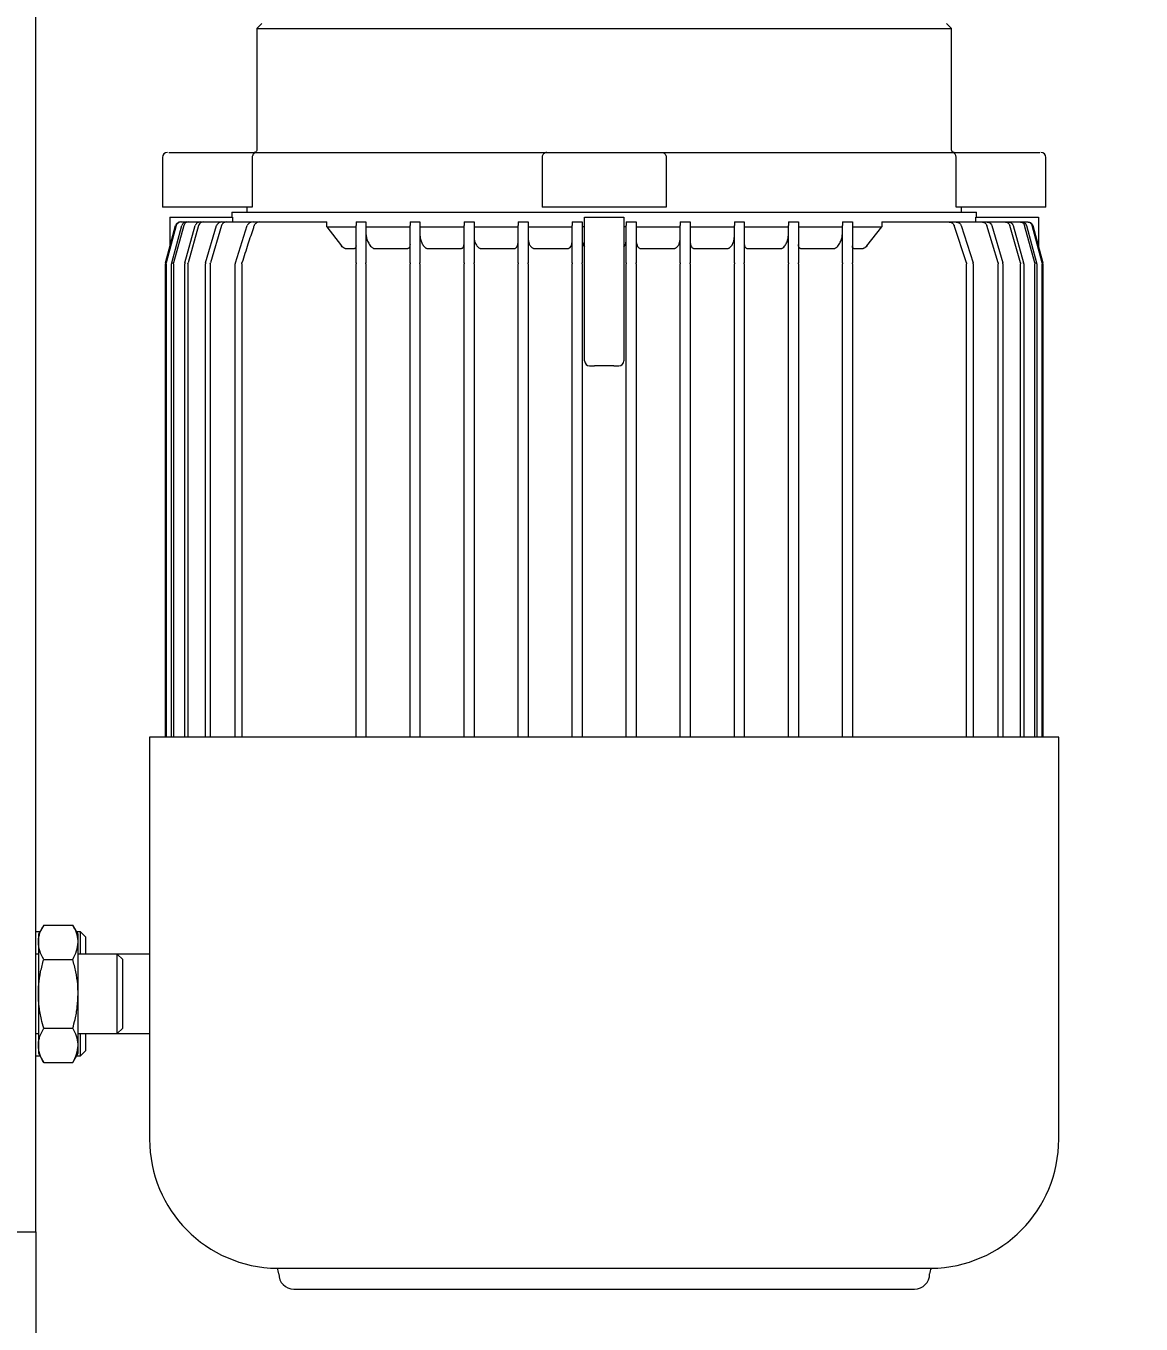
# Model space of a CAD drawing. Header units: inches. Extents: x -605 to 2991212, y -2872845 to 0.
# Drawn here: x 2408305.7 to 2408530.4, y -2719021.3 to -2718759.8 of the extents above; entities that cross this region are included whole.
import ezdxf

# ---------------------------------------------------------------- set-up
doc = ezdxf.new("R2010")
doc.units = ezdxf.units.IN
doc.header["$LTSCALE"] = 600
doc.header["$MEASUREMENT"] = 0
doc.layers.add('DIM', color=251, linetype='Continuous', lineweight=0)
doc.layers.add('PV_STEEL LINE', color=7, linetype='Continuous', lineweight=0)
doc.styles.add('DIM', font='geniso.shx', dxfattribs={"width": 0.85})
doc.dimstyles.new('ST-100', dxfattribs={"dimscale": 100, "dimtxt": 2.5, "dimasz": 2, "dimexe": 0.18, "dimexo": 0.0625, "dimgap": 0.2, "dimtad": 0, "dimdec": 0, "dimzin": 0, "dimdsep": 46, "dimtxsty": 'DIM', "dimblk": 'OPEN90', "dimcen": 0.09, "dimclrd": 256, "dimclrt": 7, "dimadec": 0, "dimazin": 0, "dimtfac": 1, "dimtdec": 0, "dimtofl": 0, "dimtmove": 0, "dimatfit": 3, "dimldrblk": 'OPEN90', "dimfxl": 1, "dimtolj": 1, "dimtzin": 0, "dimlwd": -1, "dimarcsym": 0})

# ---------------------------------------------------------------- blocks, each defined once
blk = doc.blocks.new('*U1330')
at = {"color": 7, "linetype": 'Continuous', "lineweight": 15}
for p, q in [((688534.58, -228079.88), (688534.58, -227656.58)), ((688580.08, -227836.36), (688579.08, -227837.36)), ((688579.08, -227837.36), (688579.08, -227861.86)), ((688579.08, -227837.36), (688719.08, -227837.36)), ((688719.08, -227837.36), (688718.08, -227836.36)), ((688719.08, -227861.86), (688719.08, -227837.36)), ((688560.08, -227863.36), (688560.08, -227873.36)), ((688564.98, -227862.36), (688579.03, -227862.36)), ((688578.18, -227863.36), (688578.18, -227873.36)), ((688636.58, -227863.36), (688636.58, -227873.36)), ((688637.51, -227862.36), (688638.74, -227862.36)), ((688659.43, -227862.36), (688660.66, -227862.36)), ((688661.58, -227863.36), (688661.58, -227873.36)), ((688719.14, -227862.36), (688733.19, -227862.36)), ((688719.99, -227873.36), (688719.99, -227863.36)), ((688738.08, -227873.36), (688738.08, -227863.36)), ((688560.34, -227873.36), (688560.08, -227873.36)), ((688564.89, -227873.36), (688560.34, -227873.36)), ((688578.18, -227873.36), (688564.89, -227873.36)), ((688577.08, -227873.36), (688577.08, -227874.36)), ((688637.75, -227873.36), (688636.58, -227873.36)), ((688642.35, -227873.36), (688637.75, -227873.36)), ((688655.82, -227873.36), (688642.35, -227873.36)), ((688660.42, -227873.36), (688655.82, -227873.36)), ((688661.58, -227873.36), (688660.42, -227873.36)), ((688733.28, -227873.36), (688719.99, -227873.36)), ((688721.08, -227874.36), (688721.08, -227873.36)), ((688737.83, -227873.36), (688733.28, -227873.36)), ((688738.08, -227873.36), (688737.83, -227873.36)), ((688561.58, -227875.36), (688561.58, -227881.38)), ((688563.58, -227875.36), (688574.19, -227875.36)), ((688563.83, -227876.36), (688564.84, -227876.36)), ((688564.97, -227876.36), (688565.36, -227876.36)), ((688565.36, -227876.36), (688567.57, -227876.36)), ((688568.38, -227876.36), (688571.92, -227876.36)), ((688573.05, -227876.36), (688578.19, -227876.36)), ((688574.08, -227874.36), (688574.08, -227875.36)), ((688574.08, -227874.36), (688649.08, -227874.36)), ((688574.19, -227875.36), (688574.19, -227876.36)), ((688579.73, -227876.36), (688593.18, -227876.36)), ((688593.18, -227877.36), (688593.18, -227876.36)), ((688631.75, -227876.36), (688633.75, -227876.36)), ((688642.64, -227876.36), (688644.64, -227876.36)), ((688645.14, -227888.54), (688645.14, -227875.36)), ((688647.14, -227875.36), (688651.03, -227875.36)), ((688649.08, -227874.36), (688724.08, -227874.36)), ((688653.03, -227875.36), (688653.03, -227888.54)), ((688653.53, -227876.36), (688655.53, -227876.36)), ((688704.99, -227876.36), (688704.99, -227877.36)), ((688704.99, -227876.36), (688718.44, -227876.36)), ((688719.97, -227876.36), (688725.11, -227876.36)), ((688723.98, -227876.36), (688723.98, -227875.36)), ((688723.98, -227875.36), (688734.58, -227875.36)), ((688724.08, -227875.36), (688724.08, -227874.36)), ((688726.25, -227876.36), (688729.79, -227876.36)), ((688729.79, -227876.36), (688730.46, -227876.36)), ((688730.6, -227876.36), (688732.81, -227876.36)), ((688732.81, -227876.36), (688733.2, -227876.36)), ((688733.33, -227876.36), (688734.34, -227876.36)), ((688736.58, -227875.36), (688736.58, -227881.38)), ((688560.73, -227884.57), (688562.73, -227877.1)), ((688562.86, -227877.1), (688560.85, -227884.57)), ((688561.96, -227884.57), (688563.99, -227877.1)), ((688564.37, -227877.1), (688562.33, -227884.57)), ((688564.59, -227884.57), (688566.69, -227877.1)), ((688567.35, -227877.1), (688565.24, -227884.57)), ((688568.78, -227884.57), (688570.99, -227877.1)), ((688571.97, -227877.1), (688569.73, -227884.57)), ((688574.77, -227884.57), (688577.17, -227877.1)), ((688593.18, -227877.36), (688599.08, -227877.36)), ((688593.18, -227877.36), (688596.16, -227881.16)), ((688599.08, -227884.57), (688599.08, -227877.1)), ((688601.08, -227877.1), (688601.08, -227884.57)), ((688601.08, -227877.36), (688609.97, -227877.36)), ((688609.97, -227884.57), (688609.97, -227877.1)), ((688611.97, -227877.1), (688611.97, -227884.57)), ((688611.97, -227877.36), (688620.86, -227877.36)), ((688620.86, -227884.57), (688620.86, -227877.1)), ((688622.86, -227877.1), (688622.86, -227884.57)), ((688622.86, -227877.36), (688631.75, -227877.36)), ((688631.75, -227884.57), (688631.75, -227877.1)), ((688633.75, -227877.1), (688633.75, -227884.57)), ((688633.75, -227877.36), (688642.64, -227877.36)), ((688642.64, -227884.57), (688642.64, -227877.1)), ((688644.64, -227877.1), (688644.64, -227884.57)), ((688645.14, -227877.36), (688644.64, -227877.36)), ((688653.53, -227877.36), (688653.03, -227877.36)), ((688653.53, -227884.57), (688653.53, -227877.1)), ((688655.53, -227877.1), (688655.53, -227884.57)), ((688655.53, -227877.36), (688664.42, -227877.36)), ((688664.42, -227884.57), (688664.42, -227877.1)), ((688666.42, -227877.1), (688666.42, -227884.57)), ((688666.42, -227877.36), (688675.31, -227877.36)), ((688675.31, -227884.57), (688675.31, -227877.1)), ((688677.31, -227877.1), (688677.31, -227884.57)), ((688677.31, -227877.36), (688686.2, -227877.36)), ((688686.2, -227884.57), (688686.2, -227877.1)), ((688688.2, -227877.1), (688688.2, -227884.57)), ((688688.2, -227877.36), (688697.08, -227877.36)), ((688697.08, -227884.57), (688697.08, -227877.1)), ((688699.08, -227877.1), (688699.08, -227884.57)), ((688699.08, -227877.36), (688704.99, -227877.36)), ((688702.01, -227881.16), (688704.99, -227877.36)), ((688722.07, -227884.57), (688719.63, -227877.1)), ((688721, -227877.1), (688723.4, -227884.57)), ((688728.44, -227884.57), (688726.2, -227877.1)), ((688727.18, -227877.1), (688729.39, -227884.57)), ((688732.93, -227884.57), (688730.81, -227877.1)), ((688731.48, -227877.1), (688733.57, -227884.57)), ((688735.84, -227884.57), (688733.8, -227877.1)), ((688734.18, -227877.1), (688736.21, -227884.57)), ((688737.32, -227884.57), (688735.31, -227877.1)), ((688735.44, -227877.1), (688737.44, -227884.57)), ((688596.88, -227881.69), (688598.78, -227881.69)), ((688602.72, -227881.69), (688609.52, -227881.69)), ((688613.46, -227881.69), (688620.26, -227881.69)), ((688624.21, -227881.69), (688631, -227881.69)), ((688634.95, -227881.69), (688641.74, -227881.69)), ((688656.43, -227881.69), (688663.22, -227881.69)), ((688667.17, -227881.69), (688673.96, -227881.69)), ((688677.91, -227881.69), (688684.7, -227881.69)), ((688688.65, -227881.69), (688695.44, -227881.69)), ((688699.39, -227881.69), (688701.29, -227881.69)), ((688560.73, -227884.57), (688560.7, -227884.83)), ((688560.82, -227884.83), (688560.85, -227884.57)), ((688561.96, -227884.57), (688561.92, -227884.83)), ((688562.3, -227884.83), (688562.33, -227884.57)), ((688564.59, -227884.57), (688564.56, -227884.83)), ((688565.2, -227884.83), (688565.24, -227884.57)), ((688568.78, -227884.57), (688568.74, -227884.83)), ((688569.7, -227884.83), (688569.73, -227884.57)), ((688620.86, -227884.57), (688620.86, -227884.83)), ((688622.86, -227884.83), (688622.86, -227884.57)), ((688631.75, -227884.57), (688631.75, -227884.83)), ((688633.75, -227884.83), (688633.75, -227884.57)), ((688642.64, -227884.57), (688642.64, -227884.83)), ((688644.64, -227884.83), (688644.64, -227884.57)), ((688653.53, -227884.57), (688653.53, -227884.83)), ((688655.53, -227884.83), (688655.53, -227884.57)), ((688664.42, -227884.57), (688664.42, -227884.83)), ((688666.42, -227884.83), (688666.42, -227884.57)), ((688675.31, -227884.57), (688675.31, -227884.83)), ((688677.31, -227884.83), (688677.31, -227884.57)), ((688686.2, -227884.57), (688686.2, -227884.83)), ((688688.2, -227884.83), (688688.2, -227884.57)), ((688732.93, -227884.57), (688732.96, -227884.83)), ((688733.61, -227884.83), (688733.57, -227884.57)), ((688735.84, -227884.57), (688735.87, -227884.83)), ((688736.25, -227884.83), (688736.21, -227884.57)), ((688737.32, -227884.57), (688737.35, -227884.83)), ((688737.47, -227884.83), (688737.44, -227884.57)), ((688560.7, -227980.18), (688560.7, -227884.83)), ((688560.82, -227884.83), (688560.82, -227980.18)), ((688561.92, -227980.18), (688561.92, -227884.83)), ((688562.3, -227884.83), (688562.3, -227980.18)), ((688564.56, -227980.18), (688564.56, -227884.83)), ((688565.2, -227884.83), (688565.2, -227980.18)), ((688568.74, -227980.18), (688568.74, -227884.83)), ((688569.7, -227884.83), (688569.7, -227980.18)), ((688574.73, -227980.18), (688574.73, -227884.83)), ((688576.06, -227884.83), (688576.06, -227980.18)), ((688599.08, -227980.18), (688599.08, -227884.83)), ((688601.08, -227884.83), (688601.08, -227980.18)), ((688609.97, -227980.18), (688609.97, -227884.83)), ((688611.97, -227884.83), (688611.97, -227980.18)), ((688620.86, -227980.18), (688620.86, -227884.83)), ((688622.86, -227884.83), (688622.86, -227980.18)), ((688631.75, -227980.18), (688631.75, -227884.83)), ((688633.75, -227884.83), (688633.75, -227980.18)), ((688642.64, -227980.18), (688642.64, -227884.83)), ((688644.64, -227884.83), (688644.64, -227980.18)), ((688653.53, -227980.18), (688653.53, -227884.83)), ((688655.53, -227884.83), (688655.53, -227980.18)), ((688664.42, -227980.18), (688664.42, -227884.83)), ((688666.42, -227884.83), (688666.42, -227980.18)), ((688675.31, -227980.18), (688675.31, -227884.83)), ((688677.31, -227884.83), (688677.31, -227980.18)), ((688686.2, -227980.18), (688686.2, -227884.83)), ((688688.2, -227884.83), (688688.2, -227980.18)), ((688697.08, -227980.18), (688697.08, -227884.83)), ((688699.08, -227884.83), (688699.08, -227980.18)), ((688722.11, -227980.18), (688722.11, -227884.83)), ((688723.44, -227884.83), (688723.44, -227980.18)), ((688728.47, -227980.18), (688728.47, -227884.83)), ((688729.43, -227884.83), (688729.43, -227980.18)), ((688732.96, -227980.18), (688732.96, -227884.83)), ((688733.61, -227884.83), (688733.61, -227980.18)), ((688735.87, -227980.18), (688735.87, -227884.83)), ((688736.25, -227884.83), (688736.25, -227980.18)), ((688737.35, -227980.18), (688737.35, -227884.83)), ((688737.47, -227884.83), (688737.47, -227980.18)), ((688645.14, -227904.36), (688645.14, -227890.47)), ((688653.03, -227890.47), (688653.03, -227904.36)), ((688645.14, -227904.36), (688645.21, -227904.48)), ((688645.18, -227904.49), (688645.16, -227904.55)), ((688651.03, -227905.36), (688647.14, -227905.36)), ((688653.01, -227904.55), (688652.99, -227904.49)), ((688557.49, -227980.18), (688557.49, -228061.18)), ((688740.67, -227980.18), (688557.49, -227980.18)), ((688740.67, -228061.18), (688740.67, -227980.18)), ((688536.16, -228018.03), (688535.08, -228019.88)), ((688536.16, -228018.03), (688542.01, -228018.03)), ((688543.08, -228019.88), (688542.01, -228018.03)), ((688535.37, -228019.38), (688534.58, -228019.38)), ((688535.08, -228019.88), (688535.08, -228021.49)), ((688543.58, -228019.38), (688542.8, -228019.38)), ((688543.08, -228021.49), (688543.08, -228019.88)), ((688544.58, -228020.38), (688543.58, -228019.38)), ((688543.58, -228023.88), (688543.58, -228019.38)), ((688544.58, -228020.38), (688544.58, -228023.88)), ((688535.08, -228021.49), (688535.08, -228031.88)), ((688543.08, -228031.88), (688543.08, -228021.49)), ((688535.08, -228023.88), (688534.58, -228023.88)), ((688536.16, -228024.96), (688542.01, -228024.96)), ((688550.98, -228023.88), (688543.08, -228023.88)), ((688557.49, -228023.88), (688550.98, -228023.88)), ((688552.08, -228024.98), (688550.98, -228023.88)), ((688550.98, -228031.88), (688550.98, -228023.88)), ((688552.08, -228031.88), (688552.08, -228024.98)), ((688535.08, -228031.88), (688535.08, -228042.28)), ((688543.08, -228042.28), (688543.08, -228031.88)), ((688550.98, -228039.88), (688550.98, -228031.88)), ((688552.08, -228038.78), (688552.08, -228031.88)), ((688536.16, -228038.81), (688542.01, -228038.81)), ((688550.98, -228039.88), (688552.08, -228038.78)), ((688534.58, -228039.88), (688535.08, -228039.88)), ((688543.08, -228039.88), (688550.98, -228039.88)), ((688543.58, -228044.38), (688543.58, -228039.88)), ((688544.58, -228039.88), (688544.58, -228043.38)), ((688550.98, -228039.88), (688557.49, -228039.88)), ((688535.08, -228042.28), (688535.08, -228043.88)), ((688535.08, -228043.88), (688536.16, -228045.74)), ((688542.01, -228045.74), (688543.08, -228043.88)), ((688543.08, -228043.88), (688543.08, -228042.28)), ((688543.58, -228044.38), (688544.58, -228043.38)), ((688534.58, -228044.38), (688535.37, -228044.38)), ((688536.16, -228045.74), (688542.01, -228045.74)), ((688542.8, -228044.38), (688543.58, -228044.38)), ((688530.58, -228079.88), (688534.58, -228079.88)), ((688534.58, -228079.88), (688534.58, -228149.88)), ((688583.16, -228087.19), (688715.01, -228087.19)), ((688586.54, -228091.37), (688711.63, -228091.37))]:
    blk.add_line(p, q, dxfattribs=at)
for centre, radius, start, end in [((688561.08, -227863.36), 1, 90, 180), ((688737.08, -227863.36), 1, 0, 90), ((688646.14, -227904.36), 1, 180, 270), ((688652.03, -227904.36), 1, 270, 0), ((688583.51, -228061.18), 26.02, 180, 269.215), ((688714.65, -228061.18), 26.02, 270.785, 0), ((688581.5, -228088.34), 2.02, 0, 34.5831), ((688586.54, -228088.34), 3.03, 180, 270), ((688711.63, -228088.34), 3.03, 270, 0), ((688716.67, -228088.34), 2.02, 145.4169, 180)]:
    blk.add_arc(centre, radius, start, end, dxfattribs=at)
for points, knots in [([(688561.34, -227862.36), (688561.42, -227862.36), (688561.59, -227862.36), (688562.43, -227862.36), (688563.59, -227862.36), (688564.51, -227862.36), (688564.98, -227862.36)], [0, 0, 0, 0, 0.25, 0.499999, 0.749999, 1, 1, 1, 1]), ([(688579.03, -227862.36), (688579.03, -227862.36), (688578.91, -227862.36), (688578.71, -227862.41), (688578.47, -227862.59), (688578.31, -227862.81), (688578.21, -227863.06), (688578.18, -227863.25), (688578.18, -227863.35), (688578.18, -227863.36)], [0, 0, 0, 0, 0.003617, 0.29474, 0.501826, 0.675098, 0.828967, 0.981436, 1, 1, 1, 1]), ([(688579.08, -227861.86), (688579.08, -227861.93), (688579.06, -227862.08), (688578.92, -227862.25), (688578.75, -227862.35), (688578.63, -227862.36), (688578.58, -227862.36)], [0, 0, 0, 0, 0.270671, 0.563212, 0.790389, 1, 1, 1, 1]), ([(688579.03, -227862.36), (688579.51, -227862.36), (688580.45, -227862.36), (688582.8, -227862.36), (688585.82, -227862.36), (688589.52, -227862.36), (688593.86, -227862.36), (688598.79, -227862.36), (688604.26, -227862.36), (688610.21, -227862.36), (688616.58, -227862.36), (688623.3, -227862.36), (688630.29, -227862.36), (688635.11, -227862.36), (688637.51, -227862.36)], [0, 0, 0, 0, 0.083282, 0.166698, 0.25, 0.333323, 0.416646, 0.5, 0.583347, 0.666673, 0.75, 0.833294, 0.916715, 1, 1, 1, 1]), ([(688637.51, -227862.36), (688637.51, -227862.36), (688637.38, -227862.36), (688637.15, -227862.42), (688636.88, -227862.61), (688636.71, -227862.83), (688636.61, -227863.08), (688636.58, -227863.27), (688636.58, -227863.36), (688636.58, -227863.36)], [0, 0, 0, 0, 0.003618, 0.314426, 0.518116, 0.689123, 0.84213, 0.995592, 1, 1, 1, 1]), ([(688638.74, -227862.36), (688638.83, -227862.36), (688639.01, -227862.36), (688639.86, -227862.36), (688641.03, -227862.36), (688641.96, -227862.36), (688642.43, -227862.36)], [0, 0, 0, 0, 0.25, 0.499999, 0.749999, 1, 1, 1, 1]), ([(688655.74, -227862.36), (688656.21, -227862.36), (688657.14, -227862.36), (688658.31, -227862.36), (688659.16, -227862.36), (688659.34, -227862.36), (688659.43, -227862.36)], [0, 0, 0, 0, 0.25, 0.499999, 0.749999, 1, 1, 1, 1]), ([(688660.66, -227862.36), (688660.66, -227862.36), (688660.78, -227862.36), (688661.01, -227862.41), (688661.27, -227862.59), (688661.44, -227862.81), (688661.55, -227863.06), (688661.58, -227863.25), (688661.58, -227863.35), (688661.58, -227863.36)], [0, 0, 0, 0, 0.003617, 0.29474, 0.501826, 0.675098, 0.828967, 0.981436, 1, 1, 1, 1]), ([(688660.66, -227862.36), (688663.06, -227862.36), (688667.88, -227862.36), (688674.86, -227862.36), (688681.59, -227862.36), (688687.95, -227862.36), (688693.91, -227862.36), (688699.38, -227862.36), (688704.31, -227862.36), (688708.65, -227862.36), (688712.35, -227862.36), (688715.37, -227862.36), (688717.72, -227862.36), (688718.66, -227862.36), (688719.14, -227862.36)], [0, 0, 0, 0, 0.083282, 0.166698, 0.25, 0.333323, 0.416646, 0.5, 0.583347, 0.666673, 0.75, 0.833294, 0.916715, 1, 1, 1, 1]), ([(688719.59, -227862.36), (688719.52, -227862.36), (688719.37, -227862.34), (688719.2, -227862.2), (688719.1, -227862.03), (688719.09, -227861.92), (688719.08, -227861.86)], [0, 0, 0, 0, 0.269511, 0.561736, 0.789422, 1, 1, 1, 1]), ([(688719.99, -227863.36), (688719.98, -227863.27), (688719.97, -227863.08), (688719.87, -227862.82), (688719.71, -227862.6), (688719.48, -227862.43), (688719.28, -227862.37), (688719.16, -227862.36), (688719.14, -227862.36), (688719.14, -227862.36)], [0, 0, 0, 0, 0.160763, 0.32102, 0.493057, 0.69914, 0.948551, 0.996384, 1, 1, 1, 1]), ([(688733.19, -227862.36), (688733.66, -227862.36), (688734.58, -227862.36), (688735.74, -227862.36), (688736.58, -227862.36), (688736.75, -227862.36), (688736.83, -227862.36)], [0, 0, 0, 0, 0.25, 0.499999, 0.749999, 1, 1, 1, 1]), ([(688563.7, -227876.36), (688563.59, -227876.37), (688563.37, -227876.39), (688563.08, -227876.56), (688562.85, -227876.8), (688562.77, -227877), (688562.73, -227877.1)], [0, 0, 0, 0, 0.249984, 0.499966, 0.74999, 1, 1, 1, 1]), ([(688563.83, -227876.36), (688563.72, -227876.37), (688563.5, -227876.39), (688563.21, -227876.56), (688562.97, -227876.8), (688562.9, -227877), (688562.86, -227877.1)], [0, 0, 0, 0, 0.249978, 0.499976, 0.749983, 1, 1, 1, 1]), ([(688564.97, -227876.36), (688564.86, -227876.37), (688564.64, -227876.39), (688564.34, -227876.55), (688564.11, -227876.79), (688564.03, -227877), (688563.99, -227877.1)], [0, 0, 0, 0, 0.249912, 0.499815, 0.749913, 1, 1, 1, 1]), ([(688565.36, -227876.36), (688565.25, -227876.37), (688565.03, -227876.39), (688564.73, -227876.55), (688564.49, -227876.79), (688564.41, -227877), (688564.37, -227877.1)], [0, 0, 0, 0, 0.24986, 0.499762, 0.749885, 1, 1, 1, 1]), ([(688567.7, -227876.36), (688567.6, -227876.37), (688567.39, -227876.39), (688567.09, -227876.53), (688566.83, -227876.77), (688566.74, -227876.99), (688566.69, -227877.1)], [0, 0, 0, 0, 0.23452, 0.472629, 0.726554, 1, 1, 1, 1]), ([(688568.38, -227876.36), (688568.27, -227876.37), (688568.06, -227876.39), (688567.76, -227876.53), (688567.49, -227876.76), (688567.4, -227876.99), (688567.35, -227877.1)], [0, 0, 0, 0, 0.236962, 0.473415, 0.717265, 1, 1, 1, 1]), ([(688572.06, -227876.36), (688571.92, -227876.38), (688571.67, -227876.4), (688571.34, -227876.58), (688571.13, -227876.8), (688571.02, -227876.99), (688570.99, -227877.08), (688570.99, -227877.1)], [0, 0, 0, 0, 0.303975, 0.524953, 0.798805, 0.949987, 1, 1, 1, 1]), ([(688573.05, -227876.36), (688572.94, -227876.37), (688572.72, -227876.39), (688572.4, -227876.53), (688572.18, -227876.72), (688572.04, -227876.92), (688571.99, -227877.04), (688571.97, -227877.1)], [0, 0, 0, 0, 0.2394, 0.478235, 0.720643, 0.860838, 1, 1, 1, 1]), ([(688578.33, -227876.36), (688578.21, -227876.37), (688577.97, -227876.39), (688577.62, -227876.53), (688577.32, -227876.77), (688577.21, -227877), (688577.17, -227877.1)], [0, 0, 0, 0, 0.243565, 0.487663, 0.760958, 1, 1, 1, 1]), ([(688579.73, -227876.36), (688579.61, -227876.37), (688579.36, -227876.39), (688579.02, -227876.53), (688578.77, -227876.72), (688578.61, -227876.92), (688578.57, -227877.04), (688578.54, -227877.1)], [0, 0, 0, 0, 0.24401, 0.48962, 0.73599, 0.870136, 1, 1, 1, 1]), ([(688599.08, -227876.36), (688599.08, -227876.37), (688599.08, -227876.39), (688599.08, -227876.53), (688599.08, -227876.76), (688599.08, -227877), (688599.08, -227877.1)], [0, 0, 0, 0, 0.241493, 0.483488, 0.761757, 1, 1, 1, 1]), ([(688601.08, -227876.36), (688601.08, -227876.37), (688601.08, -227876.39), (688601.08, -227876.53), (688601.08, -227876.72), (688601.08, -227876.92), (688601.08, -227877.04), (688601.08, -227877.1)], [0, 0, 0, 0, 0.243692, 0.487129, 0.731317, 0.867681, 1, 1, 1, 1]), ([(688609.97, -227876.36), (688609.97, -227876.37), (688609.97, -227876.39), (688609.97, -227876.54), (688609.97, -227876.77), (688609.97, -227877), (688609.97, -227877.1)], [0, 0, 0, 0, 0.238877, 0.479901, 0.754225, 1, 1, 1, 1]), ([(688611.97, -227876.36), (688611.97, -227876.37), (688611.97, -227876.39), (688611.97, -227876.53), (688611.97, -227876.76), (688611.97, -227876.99), (688611.97, -227877.1)], [0, 0, 0, 0, 0.240632, 0.481322, 0.725878, 1, 1, 1, 1]), ([(688620.86, -227876.36), (688620.86, -227876.37), (688620.86, -227876.39), (688620.86, -227876.53), (688620.86, -227876.77), (688620.86, -227876.99), (688620.86, -227877.1)], [0, 0, 0, 0, 0.235154, 0.473855, 0.728097, 1, 1, 1, 1]), ([(688622.86, -227876.36), (688622.86, -227876.37), (688622.86, -227876.39), (688622.86, -227876.53), (688622.86, -227876.76), (688622.86, -227876.99), (688622.86, -227877.1)], [0, 0, 0, 0, 0.236693, 0.47292, 0.715849, 1, 1, 1, 1]), ([(688631.75, -227876.36), (688631.75, -227876.37), (688631.75, -227876.39), (688631.75, -227876.55), (688631.75, -227876.79), (688631.75, -227877), (688631.75, -227877.1)], [0, 0, 0, 0, 0.249884, 0.499754, 0.749889, 1, 1, 1, 1]), ([(688633.75, -227876.36), (688633.75, -227876.37), (688633.75, -227876.39), (688633.75, -227876.56), (688633.75, -227876.79), (688633.75, -227877), (688633.75, -227877.1)], [0, 0, 0, 0, 0.24989, 0.499811, 0.749909, 1, 1, 1, 1]), ([(688642.64, -227876.36), (688642.64, -227876.37), (688642.64, -227876.39), (688642.64, -227876.56), (688642.64, -227876.8), (688642.64, -227877), (688642.64, -227877.1)], [0, 0, 0, 0, 0.249976, 0.499948, 0.749994, 1, 1, 1, 1]), ([(688644.64, -227876.36), (688644.64, -227876.37), (688644.64, -227876.39), (688644.64, -227876.56), (688644.64, -227876.8), (688644.64, -227877), (688644.64, -227877.1)], [0, 0, 0, 0, 0.249991, 0.499977, 0.749989, 1, 1, 1, 1]), ([(688653.53, -227876.36), (688653.53, -227876.37), (688653.53, -227876.39), (688653.53, -227876.56), (688653.53, -227876.8), (688653.53, -227877), (688653.53, -227877.1)], [0, 0, 0, 0, 0.249984, 0.499966, 0.74999, 1, 1, 1, 1]), ([(688655.53, -227876.36), (688655.53, -227876.37), (688655.53, -227876.39), (688655.53, -227876.56), (688655.53, -227876.8), (688655.53, -227877), (688655.53, -227877.1)], [0, 0, 0, 0, 0.249978, 0.499976, 0.749983, 1, 1, 1, 1]), ([(688664.42, -227876.36), (688664.42, -227876.37), (688664.42, -227876.39), (688664.42, -227876.56), (688664.42, -227876.8), (688664.42, -227877), (688664.42, -227877.1)], [0, 0, 0, 0, 0.249931, 0.499829, 0.758821, 1, 1, 1, 1]), ([(688666.42, -227876.36), (688666.42, -227876.37), (688666.42, -227876.39), (688666.42, -227876.55), (688666.42, -227876.79), (688666.42, -227877), (688666.42, -227877.1)], [0, 0, 0, 0, 0.24986, 0.499762, 0.749885, 1, 1, 1, 1]), ([(688675.31, -227876.36), (688675.31, -227876.37), (688675.31, -227876.39), (688675.31, -227876.53), (688675.31, -227876.77), (688675.31, -227876.99), (688675.31, -227877.1)], [0, 0, 0, 0, 0.23452, 0.472628, 0.727104, 1, 1, 1, 1]), ([(688677.31, -227876.36), (688677.31, -227876.37), (688677.31, -227876.39), (688677.31, -227876.53), (688677.31, -227876.76), (688677.31, -227876.99), (688677.31, -227877.1)], [0, 0, 0, 0, 0.236962, 0.473415, 0.717265, 1, 1, 1, 1]), ([(688686.2, -227876.36), (688686.2, -227876.37), (688686.2, -227876.39), (688686.2, -227876.53), (688686.2, -227876.72), (688686.2, -227876.92), (688686.2, -227877.04), (688686.2, -227877.1)], [0, 0, 0, 0, 0.23798, 0.4761, 0.718498, 0.86229, 1, 1, 1, 1]), ([(688688.2, -227876.36), (688688.2, -227876.37), (688688.2, -227876.39), (688688.2, -227876.53), (688688.2, -227876.72), (688688.2, -227876.92), (688688.2, -227877.04), (688688.2, -227877.1)], [0, 0, 0, 0, 0.2394, 0.478235, 0.720643, 0.860838, 1, 1, 1, 1]), ([(688697.08, -227876.36), (688697.08, -227876.37), (688697.08, -227876.39), (688697.08, -227876.53), (688697.08, -227876.77), (688697.08, -227877), (688697.08, -227877.1)], [0, 0, 0, 0, 0.243565, 0.487663, 0.760958, 1, 1, 1, 1]), ([(688699.08, -227876.36), (688699.08, -227876.37), (688699.08, -227876.39), (688699.08, -227876.53), (688699.08, -227876.72), (688699.08, -227876.92), (688699.08, -227877.04), (688699.08, -227877.1)], [0, 0, 0, 0, 0.24401, 0.48962, 0.73599, 0.870136, 1, 1, 1, 1]), ([(688718.44, -227876.36), (688718.56, -227876.37), (688718.8, -227876.39), (688719.14, -227876.52), (688719.39, -227876.71), (688719.55, -227876.92), (688719.6, -227877.04), (688719.63, -227877.1)], [0, 0, 0, 0, 0.241378, 0.483179, 0.72711, 0.867391, 1, 1, 1, 1]), ([(688719.84, -227876.36), (688719.96, -227876.37), (688720.19, -227876.39), (688720.53, -227876.52), (688720.77, -227876.71), (688720.93, -227876.92), (688720.98, -227877.04), (688721, -227877.1)], [0, 0, 0, 0, 0.240731, 0.481572, 0.724421, 0.864148, 1, 1, 1, 1]), ([(688725.11, -227876.36), (688725.23, -227876.37), (688725.45, -227876.39), (688725.78, -227876.54), (688726.06, -227876.77), (688726.15, -227877), (688726.2, -227877.1)], [0, 0, 0, 0, 0.241103, 0.482602, 0.755198, 1, 1, 1, 1]), ([(688726.11, -227876.36), (688726.22, -227876.37), (688726.45, -227876.39), (688726.76, -227876.53), (688727.03, -227876.76), (688727.13, -227876.99), (688727.18, -227877.1)], [0, 0, 0, 0, 0.240487, 0.481, 0.725476, 1, 1, 1, 1]), ([(688729.79, -227876.36), (688729.9, -227876.37), (688730.12, -227876.39), (688730.42, -227876.54), (688730.68, -227876.77), (688730.77, -227876.99), (688730.81, -227877.1)], [0, 0, 0, 0, 0.24154, 0.483499, 0.729034, 1, 1, 1, 1]), ([(688730.46, -227876.36), (688730.57, -227876.37), (688730.78, -227876.39), (688731.08, -227876.53), (688731.34, -227876.76), (688731.43, -227876.99), (688731.48, -227877.1)], [0, 0, 0, 0, 0.236316, 0.472258, 0.715776, 1, 1, 1, 1]), ([(688732.81, -227876.36), (688732.92, -227876.37), (688733.14, -227876.39), (688733.44, -227876.55), (688733.68, -227876.79), (688733.76, -227877), (688733.8, -227877.1)], [0, 0, 0, 0, 0.249885, 0.499756, 0.749889, 1, 1, 1, 1]), ([(688733.2, -227876.36), (688733.31, -227876.37), (688733.53, -227876.39), (688733.82, -227876.56), (688734.06, -227876.79), (688734.14, -227877), (688734.18, -227877.1)], [0, 0, 0, 0, 0.249887, 0.499805, 0.749904, 1, 1, 1, 1]), ([(688734.34, -227876.36), (688734.45, -227876.37), (688734.67, -227876.39), (688734.96, -227876.56), (688735.19, -227876.79), (688735.27, -227877), (688735.31, -227877.1)], [0, 0, 0, 0, 0.249958, 0.499917, 0.747658, 1, 1, 1, 1]), ([(688734.47, -227876.36), (688734.58, -227876.37), (688734.8, -227876.39), (688735.09, -227876.56), (688735.32, -227876.8), (688735.4, -227877), (688735.44, -227877.1)], [0, 0, 0, 0, 0.249986, 0.49999, 0.749987, 1, 1, 1, 1]), ([(688578.54, -227877.1), (688578.54, -227877.1), (688578.54, -227877.11), (688578.54, -227877.12), (688578.52, -227877.15), (688578.48, -227877.29), (688578.07, -227878.52), (688577.27, -227880.97), (688576.51, -227883.32), (688576.1, -227884.57)], [0, 0, 0, 0, 0.000118, 0.001102, 0.003885, 0.014491, 0.055867, 0.5, 1, 1, 1, 1]), ([(688601.08, -227878.85), (688601.11, -227879.11), (688601.17, -227879.62), (688601.5, -227880.44), (688601.9, -227881.1), (688602.28, -227881.5), (688602.5, -227881.64), (688602.63, -227881.69), (688602.69, -227881.69), (688602.72, -227881.69)], [0, 0, 0, 0, 0.249947, 0.500212, 0.750111, 0.874926, 0.937394, 0.968709, 1, 1, 1, 1]), ([(688611.97, -227879.1), (688611.99, -227879.34), (688612.04, -227879.83), (688612.31, -227880.57), (688612.66, -227881.17), (688613.02, -227881.52), (688613.27, -227881.67), (688613.4, -227881.69), (688613.46, -227881.69)], [0, 0, 0, 0, 0.25015, 0.500493, 0.750474, 0.875247, 0.937717, 1, 1, 1, 1]), ([(688622.86, -227879.36), (688622.88, -227879.58), (688622.91, -227880.03), (688623.14, -227880.7), (688623.45, -227881.24), (688623.79, -227881.55), (688624.02, -227881.67), (688624.14, -227881.69), (688624.21, -227881.69)], [0, 0, 0, 0, 0.250324, 0.500769, 0.750496, 0.876836, 0.937965, 1, 1, 1, 1]), ([(688673.96, -227881.69), (688674.03, -227881.69), (688674.15, -227881.67), (688674.39, -227881.55), (688674.72, -227881.24), (688675.03, -227880.7), (688675.26, -227880.03), (688675.29, -227879.58), (688675.31, -227879.36)], [0, 0, 0, 0, 0.062407, 0.125117, 0.249996, 0.499659, 0.748538, 1, 1, 1, 1]), ([(688684.7, -227881.69), (688684.74, -227881.69), (688684.8, -227881.69), (688684.93, -227881.65), (688685.15, -227881.53), (688685.51, -227881.17), (688685.86, -227880.57), (688686.13, -227879.83), (688686.17, -227879.34), (688686.2, -227879.1)], [0, 0, 0, 0, 0.031311, 0.062625, 0.12508, 0.250368, 0.499967, 0.750071, 1, 1, 1, 1]), ([(688695.44, -227881.69), (688695.48, -227881.69), (688695.54, -227881.69), (688695.66, -227881.64), (688695.89, -227881.5), (688696.27, -227881.1), (688696.67, -227880.44), (688697, -227879.62), (688697.06, -227879.11), (688697.08, -227878.85)], [0, 0, 0, 0, 0.031569, 0.062051, 0.12262, 0.250307, 0.50004, 0.750257, 1, 1, 1, 1]), ([(688596.88, -227881.69), (688596.85, -227881.69), (688596.79, -227881.68), (688596.66, -227881.63), (688596.43, -227881.48), (688596.27, -227881.28), (688596.16, -227881.16)], [0, 0, 0, 0, 0.126324, 0.249008, 0.500629, 1, 1, 1, 1]), ([(688599.08, -227881.16), (688599.08, -227881.28), (688599.06, -227881.48), (688598.96, -227881.63), (688598.86, -227881.68), (688598.81, -227881.69), (688598.78, -227881.69)], [0, 0, 0, 0, 0.499391, 0.750153, 0.874505, 1, 1, 1, 1]), ([(688609.97, -227880.9), (688609.96, -227881.08), (688609.95, -227881.35), (688609.79, -227881.59), (688609.65, -227881.68), (688609.56, -227881.69), (688609.52, -227881.69)], [0, 0, 0, 0, 0.499351, 0.751169, 0.875718, 1, 1, 1, 1]), ([(688620.26, -227881.69), (688620.32, -227881.69), (688620.44, -227881.67), (688620.62, -227881.54), (688620.82, -227881.21), (688620.85, -227880.87), (688620.86, -227880.64)], [0, 0, 0, 0, 0.120439, 0.250696, 0.500983, 1, 1, 1, 1]), ([(688631, -227881.69), (688631.04, -227881.69), (688631.12, -227881.69), (688631.25, -227881.64), (688631.45, -227881.49), (688631.7, -227881.07), (688631.73, -227880.66), (688631.75, -227880.38)], [0, 0, 0, 0, 0.064619, 0.124521, 0.247685, 0.50066, 1, 1, 1, 1]), ([(688633.75, -227879.61), (688633.79, -227880.02), (688633.86, -227880.64), (688634.25, -227881.31), (688634.56, -227881.58), (688634.77, -227881.68), (688634.89, -227881.69), (688634.95, -227881.69)], [0, 0, 0, 0, 0.499849, 0.749931, 0.876238, 0.937746, 1, 1, 1, 1]), ([(688641.74, -227881.69), (688641.79, -227881.69), (688641.88, -227881.68), (688642.05, -227881.62), (688642.28, -227881.43), (688642.57, -227880.93), (688642.61, -227880.45), (688642.64, -227880.13)], [0, 0, 0, 0, 0.062655, 0.125418, 0.250471, 0.500512, 1, 1, 1, 1]), ([(688644.64, -227879.87), (688644.66, -227880.14), (688644.69, -227880.55), (688644.88, -227881.07), (688645.05, -227881.3), (688645.14, -227881.42)], [0, 0, 0, 0, 0.502528, 0.751706, 1, 1, 1, 1]), ([(688653.03, -227881.42), (688653.11, -227881.31), (688653.28, -227881.08), (688653.48, -227880.55), (688653.51, -227880.14), (688653.53, -227879.87)], [0, 0, 0, 0, 0.23213, 0.500664, 1, 1, 1, 1]), ([(688655.53, -227880.13), (688655.55, -227880.45), (688655.59, -227880.93), (688655.89, -227881.43), (688656.12, -227881.62), (688656.29, -227881.68), (688656.38, -227881.69), (688656.43, -227881.69)], [0, 0, 0, 0, 0.49982, 0.749735, 0.874729, 0.937382, 1, 1, 1, 1]), ([(688663.22, -227881.69), (688663.28, -227881.69), (688663.39, -227881.68), (688663.6, -227881.58), (688663.91, -227881.32), (688664.31, -227880.64), (688664.37, -227880.02), (688664.42, -227879.61)], [0, 0, 0, 0, 0.06181, 0.116553, 0.241515, 0.500771, 1, 1, 1, 1]), ([(688666.42, -227880.38), (688666.44, -227880.66), (688666.47, -227881.07), (688666.71, -227881.49), (688666.91, -227881.64), (688667.05, -227881.68), (688667.13, -227881.69), (688667.17, -227881.69)], [0, 0, 0, 0, 0.499689, 0.749734, 0.874828, 0.936564, 1, 1, 1, 1]), ([(688677.31, -227880.64), (688677.32, -227880.87), (688677.34, -227881.21), (688677.55, -227881.54), (688677.73, -227881.67), (688677.85, -227881.69), (688677.91, -227881.69)], [0, 0, 0, 0, 0.500012, 0.753642, 0.875841, 1, 1, 1, 1]), ([(688688.65, -227881.69), (688688.61, -227881.69), (688688.52, -227881.68), (688688.38, -227881.59), (688688.22, -227881.35), (688688.21, -227881.08), (688688.2, -227880.9)], [0, 0, 0, 0, 0.124671, 0.247955, 0.50007, 1, 1, 1, 1]), ([(688699.39, -227881.69), (688699.36, -227881.69), (688699.3, -227881.68), (688699.21, -227881.63), (688699.1, -227881.48), (688699.09, -227881.28), (688699.08, -227881.16)], [0, 0, 0, 0, 0.126324, 0.249008, 0.500629, 1, 1, 1, 1]), ([(688702.01, -227881.16), (688701.9, -227881.28), (688701.74, -227881.48), (688701.51, -227881.63), (688701.38, -227881.68), (688701.32, -227881.69), (688701.29, -227881.69)], [0, 0, 0, 0, 0.499391, 0.750153, 0.874505, 1, 1, 1, 1]), ([(688574.77, -227884.57), (688574.76, -227884.61), (688574.74, -227884.7), (688574.73, -227884.78), (688574.73, -227884.83)], [0, 0, 0, 0, 0.502976, 1, 1, 1, 1]), ([(688576.06, -227884.83), (688576.06, -227884.78), (688576.07, -227884.7), (688576.09, -227884.61), (688576.1, -227884.57)], [0, 0, 0, 0, 0.49999, 1, 1, 1, 1]), ([(688599.08, -227884.57), (688599.08, -227884.61), (688599.08, -227884.7), (688599.08, -227884.78), (688599.08, -227884.83)], [0, 0, 0, 0, 0.503139, 1, 1, 1, 1]), ([(688601.08, -227884.83), (688601.08, -227884.78), (688601.08, -227884.7), (688601.08, -227884.61), (688601.08, -227884.57)], [0, 0, 0, 0, 0.497141, 1, 1, 1, 1]), ([(688609.97, -227884.57), (688609.97, -227884.61), (688609.97, -227884.7), (688609.97, -227884.78), (688609.97, -227884.83)], [0, 0, 0, 0, 0.502254, 1, 1, 1, 1]), ([(688611.97, -227884.83), (688611.97, -227884.78), (688611.97, -227884.7), (688611.97, -227884.61), (688611.97, -227884.57)], [0, 0, 0, 0, 0.497969, 1, 1, 1, 1]), ([(688697.08, -227884.57), (688697.08, -227884.61), (688697.08, -227884.7), (688697.08, -227884.78), (688697.08, -227884.83)], [0, 0, 0, 0, 0.502976, 1, 1, 1, 1]), ([(688699.08, -227884.83), (688699.08, -227884.78), (688699.08, -227884.7), (688699.08, -227884.61), (688699.08, -227884.57)], [0, 0, 0, 0, 0.496929, 1, 1, 1, 1]), ([(688722.07, -227884.57), (688722.08, -227884.61), (688722.1, -227884.7), (688722.1, -227884.78), (688722.11, -227884.83)], [0, 0, 0, 0, 0.503162, 1, 1, 1, 1]), ([(688723.44, -227884.83), (688723.43, -227884.78), (688723.43, -227884.7), (688723.41, -227884.61), (688723.4, -227884.57)], [0, 0, 0, 0, 0.497099, 1, 1, 1, 1]), ([(688728.44, -227884.57), (688728.45, -227884.61), (688728.47, -227884.7), (688728.47, -227884.78), (688728.47, -227884.83)], [0, 0, 0, 0, 0.502262, 1, 1, 1, 1]), ([(688729.43, -227884.83), (688729.43, -227884.78), (688729.42, -227884.7), (688729.4, -227884.61), (688729.39, -227884.57)], [0, 0, 0, 0, 0.499996, 1, 1, 1, 1]), ([(688645.14, -227890.47), (688645.14, -227890.18), (688645.14, -227889.6), (688645.14, -227888.9), (688645.14, -227888.54)], [0, 0, 0, 0, 0.5, 1, 1, 1, 1]), ([(688646.14, -227905.36), (688646.15, -227905.36), (688646.18, -227905.36), (688646.34, -227905.36), (688646.52, -227905.36), (688646.7, -227905.36), (688646.9, -227905.36), (688647.06, -227905.36), (688647.14, -227905.36)], [0, 0, 0, 0, 0.258457, 0.504222, 0.62559, 0.741515, 0.867338, 1, 1, 1, 1]), ([(688651.03, -227905.36), (688651.1, -227905.36), (688651.24, -227905.36), (688651.44, -227905.36), (688651.61, -227905.36), (688651.81, -227905.36), (688651.99, -227905.36), (688652.01, -227905.36), (688652.03, -227905.36)], [0, 0, 0, 0, 0.116654, 0.235839, 0.351761, 0.473566, 0.729948, 1, 1, 1, 1]), ([(688535.08, -228021.49), (688535.09, -228021.41), (688535.1, -228020.79), (688535.33, -228019.61), (688535.88, -228018.56), (688536.16, -228018.03)], [0, 0, 0, 0, 0.070099, 0.530789, 1, 1, 1, 1]), ([(688543.08, -228021.49), (688543.08, -228021.41), (688543.07, -228020.79), (688542.84, -228019.61), (688542.29, -228018.56), (688542.01, -228018.03)], [0, 0, 0, 0, 0.070099, 0.530789, 1, 1, 1, 1]), ([(688536.16, -228024.96), (688535.86, -228024.39), (688535.25, -228023.26), (688535.14, -228022.08), (688535.08, -228021.49)], [0, 0, 0, 0, 0.495458, 1, 1, 1, 1]), ([(688542.01, -228024.96), (688542.31, -228024.39), (688542.92, -228023.26), (688543.03, -228022.08), (688543.08, -228021.49)], [0, 0, 0, 0, 0.495458, 1, 1, 1, 1]), ([(688535.08, -228031.88), (688535.1, -228031.25), (688535.14, -228029.77), (688535.5, -228027.45), (688535.94, -228025.79), (688536.16, -228024.96)], [0, 0, 0, 0, 0.268407, 0.632373, 1, 1, 1, 1]), ([(688543.08, -228031.88), (688543.07, -228031.25), (688543.03, -228029.77), (688542.67, -228027.45), (688542.23, -228025.79), (688542.01, -228024.96)], [0, 0, 0, 0, 0.268407, 0.632373, 1, 1, 1, 1]), ([(688536.16, -228038.81), (688536, -228038.23), (688535.61, -228036.81), (688535.18, -228034.5), (688535.12, -228032.76), (688535.08, -228031.88)], [0, 0, 0, 0, 0.257243, 0.62638, 1, 1, 1, 1]), ([(688542.01, -228038.81), (688542.17, -228038.23), (688542.56, -228036.81), (688542.99, -228034.5), (688543.05, -228032.76), (688543.08, -228031.88)], [0, 0, 0, 0, 0.257243, 0.62638, 1, 1, 1, 1]), ([(688535.08, -228042.28), (688535.09, -228042.19), (688535.1, -228041.57), (688535.33, -228040.4), (688535.88, -228039.34), (688536.16, -228038.81)], [0, 0, 0, 0, 0.070099, 0.530789, 1, 1, 1, 1]), ([(688543.08, -228042.28), (688543.08, -228042.19), (688543.07, -228041.57), (688542.84, -228040.4), (688542.29, -228039.34), (688542.01, -228038.81)], [0, 0, 0, 0, 0.070099, 0.530789, 1, 1, 1, 1]), ([(688536.16, -228045.74), (688535.86, -228045.18), (688535.25, -228044.04), (688535.14, -228042.87), (688535.08, -228042.28)], [0, 0, 0, 0, 0.495458, 1, 1, 1, 1]), ([(688542.01, -228045.74), (688542.31, -228045.18), (688542.92, -228044.04), (688543.03, -228042.87), (688543.08, -228042.28)], [0, 0, 0, 0, 0.495458, 1, 1, 1, 1])]:
    blk.add_open_spline(points, degree=3, knots=knots, dxfattribs=at)
for points in [[(688642.43, -227862.36), (688644.64, -227862.36), (688649.08, -227862.36), (688653.52, -227862.36), (688655.74, -227862.36)], [(688561.58, -227875.36), (688561.61, -227875.36), (688561.67, -227875.36), (688562.14, -227875.36), (688562.8, -227875.36), (688563.32, -227875.36), (688563.58, -227875.36)], [(688567.7, -227876.36), (688567.81, -227876.36), (688568.03, -227876.36), (688568.26, -227876.36), (688568.38, -227876.36)], [(688572.06, -227876.36), (688572.22, -227876.36), (688572.55, -227876.36), (688572.88, -227876.36), (688573.05, -227876.36)], [(688578.33, -227876.36), (688578.56, -227876.36), (688579.02, -227876.36), (688579.49, -227876.36), (688579.73, -227876.36)], [(688599.08, -227876.36), (688599.42, -227876.36), (688600.08, -227876.36), (688600.75, -227876.36), (688601.08, -227876.36)], [(688609.97, -227876.36), (688610.3, -227876.36), (688610.97, -227876.36), (688611.64, -227876.36), (688611.97, -227876.36)], [(688620.86, -227876.36), (688621.19, -227876.36), (688621.86, -227876.36), (688622.53, -227876.36), (688622.86, -227876.36)], [(688645.14, -227875.36), (688645.17, -227875.36), (688645.23, -227875.36), (688645.69, -227875.36), (688646.35, -227875.36), (688646.88, -227875.36), (688647.14, -227875.36)], [(688651.03, -227875.36), (688651.29, -227875.36), (688651.81, -227875.36), (688652.48, -227875.36), (688652.94, -227875.36), (688653, -227875.36), (688653.03, -227875.36)], [(688664.42, -227876.36), (688664.75, -227876.36), (688665.42, -227876.36), (688666.08, -227876.36), (688666.42, -227876.36)], [(688675.31, -227876.36), (688675.64, -227876.36), (688676.31, -227876.36), (688676.97, -227876.36), (688677.31, -227876.36)], [(688686.2, -227876.36), (688686.53, -227876.36), (688687.2, -227876.36), (688687.86, -227876.36), (688688.2, -227876.36)], [(688697.08, -227876.36), (688697.42, -227876.36), (688698.09, -227876.36), (688698.75, -227876.36), (688699.08, -227876.36)], [(688718.44, -227876.36), (688718.68, -227876.36), (688719.15, -227876.36), (688719.61, -227876.36), (688719.84, -227876.36)], [(688725.11, -227876.36), (688725.28, -227876.36), (688725.62, -227876.36), (688725.95, -227876.36), (688726.11, -227876.36)], [(688734.58, -227875.36), (688734.85, -227875.36), (688735.37, -227875.36), (688736.03, -227875.36), (688736.49, -227875.36), (688736.55, -227875.36), (688736.58, -227875.36)], [(688653.03, -227888.54), (688653.03, -227888.9), (688653.03, -227889.6), (688653.03, -227890.18), (688653.03, -227890.47)]]:
    blk.add_open_spline(points, degree=3, dxfattribs=at)
blk = doc.blocks.new('_Open90')
at = {"color": 0, "linetype": 'ByBlock', "lineweight": -2}
for p, q in [((-0.5, 0.5), (0, 0)), ((0, 0), (-1, 0)), ((0, 0), (-0.5, -0.5))]:
    blk.add_line(p, q, dxfattribs=at)
blk = doc.blocks.new('*D2258')
at = {"layer": 'Defpoints', "color": 0}
for p in [(2404188.73, -2718572.79), (2408418.73, -2718572.79), (2408418.73, -2719234.22)]:
    blk.add_point(p, dxfattribs=at)
at = {"layer": 'DIM', "color": 0, "lineweight": -2}
for p, q in [((2404188.73, -2719034.22), (2404188.73, -2719234.22)), ((2408418.73, -2719034.22), (2408418.73, -2719234.22))]:
    blk.add_line(p, q, dxfattribs=at)
at = {"layer": 'DIM'}
for p, q in [((2404388.73, -2719234.22), (2405952.13, -2719234.22)), ((2408218.73, -2719234.22), (2406655.33, -2719234.22))]:
    blk.add_line(p, q, dxfattribs=at)
at = {"layer": 'DIM', "xscale": 200, "yscale": 200, "zscale": 200, "rotation": 180}
blk.add_blockref('_Open90', (2404188.73, -2719234.22), dxfattribs=at)
at = {"layer": 'DIM', "xscale": 200, "yscale": 200, "zscale": 200}
blk.add_blockref('_Open90', (2408418.73, -2719234.22), dxfattribs=at)
at = {"layer": 'DIM', "color": 7, "insert": (2406303.73, -2719234.22), "char_height": 300, "attachment_point": 5, "style": 'DIM'}
blk.add_mtext('\\A1;4230', dxfattribs=at)
blk = doc.blocks.new('*D2259')
at = {"layer": 'Defpoints', "color": 0}
for p in [(2408418.73, -2718572.79), (2409888.77, -2718572.79), (2409888.77, -2719234.22)]:
    blk.add_point(p, dxfattribs=at)
at = {"layer": 'DIM', "color": 0, "lineweight": -2}
for p, q in [((2408418.73, -2719034.22), (2408418.73, -2719234.22)), ((2409888.77, -2719034.22), (2409888.77, -2719234.22))]:
    blk.add_line(p, q, dxfattribs=at)
at = {"layer": 'DIM'}
for p, q in [((2408618.73, -2719234.22), (2408827.65, -2719234.22)), ((2409688.77, -2719234.22), (2409479.85, -2719234.22))]:
    blk.add_line(p, q, dxfattribs=at)
at = {"layer": 'DIM', "xscale": 200, "yscale": 200, "zscale": 200, "rotation": 180}
blk.add_blockref('_Open90', (2408418.73, -2719234.22), dxfattribs=at)
at = {"layer": 'DIM', "xscale": 200, "yscale": 200, "zscale": 200}
blk.add_blockref('_Open90', (2409888.77, -2719234.22), dxfattribs=at)
at = {"layer": 'DIM', "color": 7, "insert": (2409153.75, -2719234.22), "char_height": 300, "attachment_point": 5, "style": 'DIM'}
blk.add_mtext('\\A1;1470', dxfattribs=at)

msp = doc.modelspace()

# ---------------------------------------------------------------- block references
at = {"layer": 'PV_STEEL LINE', "linetype": 'ByBlock'}
msp.add_blockref('*U1330', (1719773.15, -2490922.9), dxfattribs=at)

# ---------------------------------------------------------------- dimensions: what is measured, and where the dimension line sits
at = {"layer": 'DIM'}
for base, p1, p2, picture, middle in [((2408418.73, -2719234.22), (2404188.73, -2718572.79), (2408418.73, -2718572.79), '*D2258', (2406303.73, -2719234.22)), ((2409888.77, -2719234.22), (2408418.73, -2718572.79), (2409888.77, -2718572.79), '*D2259', (2409153.75, -2719234.22))]:
    dim = msp.add_linear_dim(base=base, p1=p1, p2=p2, dimstyle='ST-100', override={"dimtxt": 3, "dimexe": 0, "dimexo": 0, "dimfxl": 2, "dimfxlon": 1, "dimtfillclr": 256, "dimarcsym": 1}, dxfattribs=at)
    dim.commit()
    dim.dimension.update_dxf_attribs({"geometry": picture, "text_midpoint": middle})

doc.saveas('drawing.dxf')
